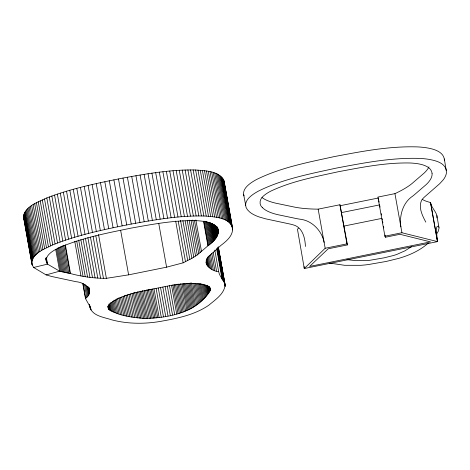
<?xml version="1.0" encoding="UTF-8"?>
<svg xmlns="http://www.w3.org/2000/svg" width="470" height="470" viewBox="0 0 470 470"><rect width="100%" height="100%" fill="white"/><g stroke="black" fill="none" stroke-linecap="round" stroke-linejoin="round"><path stroke-width="0.7" d="M218.28 232.174C217.804 222.504 205.231 221.37 197.77 220.747C175.316 219.889 153.05 224.19 131.054 228.126C107.172 233.055 82.92 237.65 60.354 247.167C54.203 249.893 42.435 255.839 47.546 264.14L59.62 271.19L70.512 273.569C82.209 276.701 94.264 278.404 106.379 278.328L128.615 274.85L166.586 267.177L183.147 262.824L191.878 258.347L197.241 254.957L207.934 245.81C213.474 241.797 220.547 235.552 217.504 227.856M225.112 284.82C223.843 280.05 219.578 276.736 218.673 271.701C209.438 270.932 200.655 261.567 210.819 254.511L221.094 245.246C226.499 241.151 233.12 235.67 232.574 228.162L224.161 181.291C219.655 170.645 205.372 170.892 195.62 169.981C171.18 169.464 146.946 173.689 122.987 178.048C97.261 183.177 71.364 188.464 46.818 197.929C38.252 202.194 24.375 206.054 23.559 217.399L31.96 264.252L33.605 267.465L46.101 274.903L51.818 276.519L76.187 281.73C84.941 282.311 95.545 290.959 85.493 298.597L89.664 306.046C91.527 316.063 103.77 317.103 111.648 319.812C127.74 324.077 144.707 324.141 161.04 321.292C177.589 318.313 194.762 314.888 208.856 305.177C215.225 299.772 224.454 293.879 225.112 284.82L218.286 246.715M444.426 160.752C444.497 151.734 433.61 148.919 426.466 147.786A62.757 17.032 -10.2 0 0 418.018 146.922C389.683 145.923 361.618 151.405 333.912 156.663C307.656 162.432 280.713 167.526 256.45 179.558A62.757 17.032 -10.2 0 0 250.357 183.359C246.95 185.926 243.108 189.557 243.589 194.228L246.074 207.399L247.455 209.785L249.67 212.005A117.576 31.913 -10.2 0 0 259.193 216.97L265.662 218.838L290.037 224.049A72.856 19.775 -10.2 0 1 295.325 225.577C303.103 229.096 305.101 238.731 305.418 246.456M232.574 228.162C229.466 217.422 215.395 217.081 206.236 216.1C181.003 215.131 155.958 219.608 131.23 224.061C104.704 229.389 77.92 234.747 52.734 244.905C44.832 248.971 31.249 253.301 31.96 264.252M210.272 290.325C210.237 284.703 202.347 284.526 198.252 283.81C187.83 282.934 177.343 284.168 167.114 286.159L141.423 291.347C132.381 293.257 123.316 295.718 115.132 300.124C112.207 301.969 106.843 304.766 108.5 308.996C118.375 316.016 131.759 317.227 143.638 318.407C167.808 318.137 197.053 313.026 210.272 290.325L209.626 286.729M436.295 234.436L438.216 231.393L439.051 228.103L436.9 215.636C435.631 210.866 431.36 207.552 430.455 202.517L430.191 202.417A72.856 19.775 -10.2 0 1 422.377 199.45M428.969 166.903A100.827 27.366 -10.2 0 1 423.958 173.242L413.306 182.407A89.688 24.34 -10.2 0 1 394.935 193.64L377.909 197.077L384.918 236.193L385.441 237.233L399.976 234.295L430.491 241.891L309.583 266.449L328.195 248.795L347.471 244.899L346.948 243.859L325.175 248.26L304.29 268.529L297.457 229.248A72.856 19.775 -10.2 0 0 298.503 228.162M428.194 243.184C421.443 249.2 413.289 253.43 404.799 256.42A41.466 11.251 -10.2 0 1 398.325 258.488L386.164 261.455L367.963 264.616A41.466 11.251 -10.2 0 1 360.796 265.309L344.686 265.303L329.599 263.1M411.567 246.597L405.052 250.768L396.956 254.364A25.621 6.956 -10.2 0 1 393.179 255.586L384.154 257.818L370.16 260.239A25.621 6.956 -10.2 0 1 365.965 260.621L356.072 260.662L346.936 259.651M46.101 274.903L59.62 271.19L55.754 249.617M33.605 267.465L47.546 264.14L46.389 257.672M344.116 226.052L381.54 218.45M262.031 197.559A100.827 27.366 -10.2 0 0 275.737 203.175L292.745 206.73A89.688 24.34 -10.2 0 0 318.166 209.144L339.939 204.75L347.471 244.899M340.403 205.666L378.373 197.999L378.62 199.38M341.637 212.569L379.613 204.897M304.125 266.59A70.529 6.345 78.4 0 0 304.29 268.529L437.541 241.615L430.538 202.5L437.464 241.627A70.529 4.63 78.8 0 1 436.877 226.81L438.293 226.099L438.992 227.321M384.918 236.193L401.944 232.75L437.541 241.615M430.191 202.417L430.538 202.5M262.307 207.534C258.553 204.374 259.851 198.663 263.494 195.984A49.926 13.548 -10.2 0 1 266.061 193.957A47.993 13.025 -10.2 0 1 270.702 191.178C291.841 181.132 315.135 176.849 337.83 171.838C361.706 167.338 385.841 162.456 410.257 162.996A47.993 13.025 -10.2 0 1 416.585 163.554A49.926 13.548 -10.2 0 1 420.532 164.265C425.309 165.358 431.348 167.72 432.089 173.242M425.802 222.122C422.371 215.618 418.094 207.246 421.755 200.014A72.856 19.775 -10.2 0 1 424.663 196.836L439.72 183.682L443.281 179.787A117.576 31.913 -10.2 0 0 446.482 172.255L444.362 158.983M322.514 236.933C318.883 228.303 311.046 221.018 301.64 219.443A89.688 24.34 -10.2 0 1 294.808 218.233L277.811 214.678A100.827 27.366 -10.2 0 1 262.36 207.523M244.012 195.896L243.589 194.228M23.982 219.061L23.559 217.399M323.63 240.205L324.118 242.361M446.424 170.487C444.749 162.585 435.314 160.511 428.528 159.289A62.757 17.032 -10.2 0 0 420.08 158.425C391.745 157.427 363.68 162.908 335.974 168.166C309.718 173.935 282.776 179.029 258.512 191.061A62.757 17.032 -10.2 0 0 252.419 194.862C249.012 197.429 245.17 201.06 245.651 205.731M224.161 181.291L224.407 183.024M394.935 193.64L401.944 232.75M378.867 200.761L379.114 202.135M379.801 205.737L380.06 207.17M381.211 213.609L381.47 215.043M382.11 218.621L382.363 220.054M382.621 221.482L382.88 222.915M383.52 226.493L383.779 227.927M385.059 235.082L385.441 237.233M339.939 204.75L346.948 243.859M318.166 209.144L325.175 248.26M223.902 180.457L232.65 229.037M224.396 183.917L224.654 185.356M224.913 186.79L225.165 188.229M225.424 189.668L226.07 193.264M226.329 194.703L226.969 198.299M227.227 199.732L227.486 201.172M227.744 202.611L228.902 209.079M229.16 210.519L230.324 216.987M230.576 218.427L231.739 224.901M231.998 226.334L232.638 229.93M223.55 179.634L231.792 225.653M223.103 178.841L231.346 224.86M222.557 178.071L230.805 224.09M221.916 177.331L230.165 223.344M221.182 176.614L229.425 222.627M220.348 175.927L228.59 221.94M219.414 175.269L227.656 221.282M218.38 174.64L226.622 220.659M217.246 174.053L225.488 220.066M216.006 173.495L224.255 219.508M214.672 172.972L222.915 218.991M213.227 172.49L221.476 218.509M211.688 172.049L219.931 218.062M210.043 171.644L218.286 217.657M208.292 171.28L216.535 217.293M217.728 228.044L218.245 230.917M217.639 227.944L218.286 231.54M217.299 227.116L217.557 228.555M217.187 227.063L218.221 232.814M216.946 226.992L218.109 233.467M216.658 226.934L217.951 234.125M206.436 170.957L214.684 216.97M216.188 226.158L217.739 234.788M215.8 226.111L217.475 235.458M215.26 225.3L217.187 236.081M214.802 225.206L216.864 236.71M214.179 224.401L216.494 237.338M218.356 247.302L225.183 285.408M204.479 170.675L212.722 216.688M218.262 247.784L225.201 285.989M218.333 248.46L218.591 249.899M219.232 253.495L219.49 254.928M219.749 256.367L220.395 259.963M220.647 261.402L220.906 262.842M221.552 266.431L221.811 267.871M222.069 269.31L222.322 270.749M222.58 272.183L223.226 275.778M223.485 277.218L223.743 278.657M224.002 280.096L225.159 286.565M217.974 247.173L224.29 282.405M217.892 247.996L223.949 281.788M213.638 224.313L216.088 237.973M217.633 248.095L223.561 281.166M213.063 224.225L215.642 238.607M217.322 248.189L223.121 280.543M216.964 248.283L222.633 279.92M212.322 223.426L215.154 239.242M216.688 249.1L222.099 279.298M202.417 170.434L210.666 216.447M211.665 223.344L214.631 239.876M210.977 223.262L214.067 240.517M210.119 222.457L213.468 241.151M214.808 250.128L218.673 271.701M200.255 170.24L208.498 216.253M209.35 222.375L212.828 241.786M208.551 222.292L212.158 242.42M207.711 222.204L211.447 243.055M213.204 252.402L216.553 271.096M197.988 170.087L206.236 216.1M206.712 221.399L210.701 243.689M211.753 253.295L214.843 270.55M205.801 221.311L209.925 244.318M204.861 221.223L209.109 244.946M195.62 169.981L203.863 215.994M210.572 254.852L213.28 269.95M203.886 221.129L208.263 245.575M203.551 221.364L207.934 245.81M209.414 255.657L211.858 269.316M193.147 169.917L201.389 215.93M208.404 256.409L210.595 268.634M207.546 257.125L209.479 267.912M206.976 258.518L208.521 267.148M190.573 169.899L198.816 215.912M206.565 259.875L207.728 266.343M206.189 260.474L207.088 265.509M206.095 261.761L206.612 264.639M206.042 262.295L206.301 263.735M209.967 287.528L210.349 289.685M209.285 286.676L210.055 290.989M187.894 169.923L196.143 215.942M208.809 286.635L209.708 291.67M208.087 285.93L209.244 292.405M195.849 219.954L201.518 251.591M207.329 285.225L208.745 293.133M206.636 285.278L208.181 293.903M194.421 220.354L200.22 252.707M185.121 169.999L193.364 216.012M205.883 285.366L207.558 294.714M204.944 284.767L206.871 295.554M192.741 220.042L198.792 253.835M204.068 284.92L206.13 296.423M203.011 284.379L205.331 297.322M182.243 170.111L190.485 216.13M191.061 220.448L197.241 254.957M201.894 283.862L204.474 298.238M200.731 283.357L203.563 299.173M189.134 220.142L195.573 256.091M199.726 283.492L202.693 300.03M179.264 170.275L187.512 216.288M198.687 283.633L201.777 300.894M187.213 220.553L193.781 257.219M197.6 283.774L200.819 301.752M176.185 170.481L184.434 216.494M185.174 220.965L191.878 258.347M196.472 283.909L199.821 302.604M195.179 283.316L198.787 303.45M182.9 220.653L189.857 259.475M193.981 283.428L197.717 304.278M173.013 170.733L181.255 216.746M192.753 283.516L196.619 305.083M180.509 220.336L187.724 260.597M191.361 282.858L195.485 305.864M190.186 282.828L194.433 306.552M169.741 171.027L177.983 217.04M178.277 221.452L185.491 261.714M189.116 283.486L193.37 307.21M187.912 283.398L192.289 307.844M175.68 221.123L183.147 262.824M186.696 283.281L191.202 308.449M166.368 171.368L174.611 217.381M185.603 283.857L190.115 309.019M184.387 283.68L189.022 309.565M183.171 283.475L187.935 310.077M162.902 171.756L171.145 217.769M182.09 283.956L186.854 310.558M180.703 283.768L185.597 311.087M179.452 284.262L184.352 311.581M159.336 172.184L167.579 218.197M178.083 284.003L183.106 312.039M176.838 284.432L181.861 312.474M155.676 172.66L163.918 218.673M175.586 284.838L180.609 312.879M174.182 284.509L179.334 313.267M172.878 284.879L178.03 313.637M151.916 173.177L160.164 219.196M171.538 285.243L176.691 314.001M158.731 223.321L166.586 267.177M169.505 285.754L174.664 314.512M148.068 173.741L156.31 219.76M167.373 286.254L172.525 315.012M165.152 286.735L170.304 315.493M144.12 174.352L152.368 220.365M162.855 287.199L168.007 315.957M160.564 287.663L165.716 316.422M140.084 175.005L148.326 221.018M158.308 288.087L163.46 316.845M135.948 175.698L144.19 221.717M156.111 288.463L161.263 317.221M153.984 288.786L159.136 317.544M152.562 288.985L157.714 317.744M131.718 176.438L139.966 222.451M151.164 289.156L156.316 317.914M149.766 289.309L154.924 318.067M148.373 289.438L153.525 318.196M127.399 177.219L135.642 223.238M146.963 289.543L152.116 318.302M145.659 290.343L150.682 318.384M144.19 290.395L149.213 318.437M122.987 178.048L131.23 224.061M142.674 290.425L147.703 318.466M141.488 291.147L146.382 318.472M140.131 291.13L145.024 318.448M138.873 291.805L143.638 318.407M118.481 178.917L126.724 224.93M137.457 291.735L142.222 318.343M136.147 292.363L140.788 318.249M134.69 292.246L139.326 318.125M113.881 179.828L122.124 225.847M133.345 292.816L137.857 317.978M120.631 230.271L128.615 274.85M131.988 293.362L136.371 317.808M130.478 293.856L134.731 317.585M109.299 180.774L117.541 226.787M128.968 294.32L133.092 317.332M127.464 294.761L131.459 317.044M125.978 295.172L129.843 316.739M104.828 181.714L113.07 227.733M124.515 295.56L128.251 316.41M123.205 296.646L126.683 316.057M121.8 296.999L125.149 315.693M100.474 182.66L108.717 228.673M120.432 297.34L123.651 315.317M118.963 297.633L122.053 314.888M117.682 298.638L120.514 314.454M96.238 183.606L104.481 229.618M116.337 298.92L119.039 314.019M115.191 299.919L117.635 313.578M113.987 300.201L116.307 313.143M92.114 184.551L100.357 230.57M112.994 301.211L115.056 312.714M112.089 302.228L113.893 312.291M111.137 302.533L112.812 311.88M98.524 234.471L106.379 278.328M110.215 302.827L111.76 311.451M109.569 303.837L110.855 311.022M88.107 185.503L96.356 231.516M108.917 304.096L110.074 310.564M108.517 305.036L109.422 310.071M95.839 235.864L103.441 278.287M108.253 305.952L108.893 309.548M107.983 306.117L108.5 308.996M107.842 306.252L108.229 308.414M84.218 186.449L92.467 232.468M93.101 236.498L100.574 278.199M90.452 237.086L97.795 278.064M80.446 187.401L88.689 233.42M87.884 237.626L95.099 277.887M76.792 188.353L85.035 234.371M85.405 238.126L92.49 277.67M83.155 239.295L89.981 277.4M73.255 189.31L81.498 235.323M80.869 239.706L87.573 277.094M89.171 288.081L89.558 290.237M88.995 287.587L89.641 291.183M88.789 287.84L89.558 292.152M88.154 286.682L89.318 293.151M87.49 286.259L88.912 294.173M69.836 190.262L78.079 236.281M78.69 240.076L85.258 276.742M90.798 308.549L91.057 309.988M86.662 285.866L88.342 295.213M90.346 307.227L90.734 309.383M89.929 305.876L90.44 308.755M89.465 304.56L90.193 308.103M89.417 304.595L89.799 306.751M85.546 284.767L87.608 296.27M76.745 241.116L83.055 276.348M84.4 284.403L86.721 297.346M66.534 191.22L74.783 237.233M82.967 283.334L85.669 298.432M82.79 283.504L85.493 298.597M74.777 241.398L80.963 275.913M63.356 192.177L71.605 238.19M60.295 193.135L68.544 239.148M57.358 194.092L65.6 240.105M65.359 244.811L70.512 273.569M65.001 245.458L70.024 273.493M63.738 245.258L68.761 273.299M54.538 195.05L62.786 241.069M62.627 245.763L67.521 273.082M61.541 246.251L66.311 272.853M51.847 196.013L60.09 242.026M60.483 246.726L65.124 272.612M59.455 247.191L63.967 272.353M58.45 247.637L62.833 272.083M49.268 196.971L57.516 242.984M57.481 248.072L61.729 271.801M56.664 249.212L60.659 271.501M46.818 197.929L55.066 243.948M44.491 198.892L52.734 244.905M42.288 199.85L50.531 245.863M40.209 200.808L48.451 246.826M38.252 201.765L46.495 247.784M36.419 202.723L44.662 248.736M46.272 258.559L47.17 263.594M45.948 258.001L46.847 263.036M45.813 258.159L46.583 262.471M45.86 259.023L46.377 261.902M34.709 203.68L42.952 249.693M33.123 204.632L41.372 250.645M31.666 205.578L39.909 251.597M30.327 206.524L38.575 252.543M29.117 207.47L37.359 253.483M28.024 208.41L36.266 254.423M27.054 209.344L35.297 255.357M26.203 210.272L34.445 256.285M25.474 211.189L33.717 257.208M24.857 212.105L33.106 258.118M24.364 213.01L32.606 259.029M23.976 213.909L32.224 259.922M23.712 214.796L31.954 260.815M23.553 215.677L31.796 261.69M23.5 216.541L32.224 265.08M400.887 226.857L400.581 224.66M436.9 215.636L436.947 217.381A72.674 19.722 -10.2 0 1 436.853 217.957M400.646 224.642A22.924 15.569 -84.8 0 1 400.487 221.188C400.558 212.364 403.9 202.922 411.009 197.341A89.688 24.34 -10.2 0 0 415.368 193.91L426.002 184.745A100.827 27.366 -10.2 0 0 432.036 173.248M322.467 236.945A22.93 17.919 58.9 0 1 323.577 240.211"/></g></svg>
